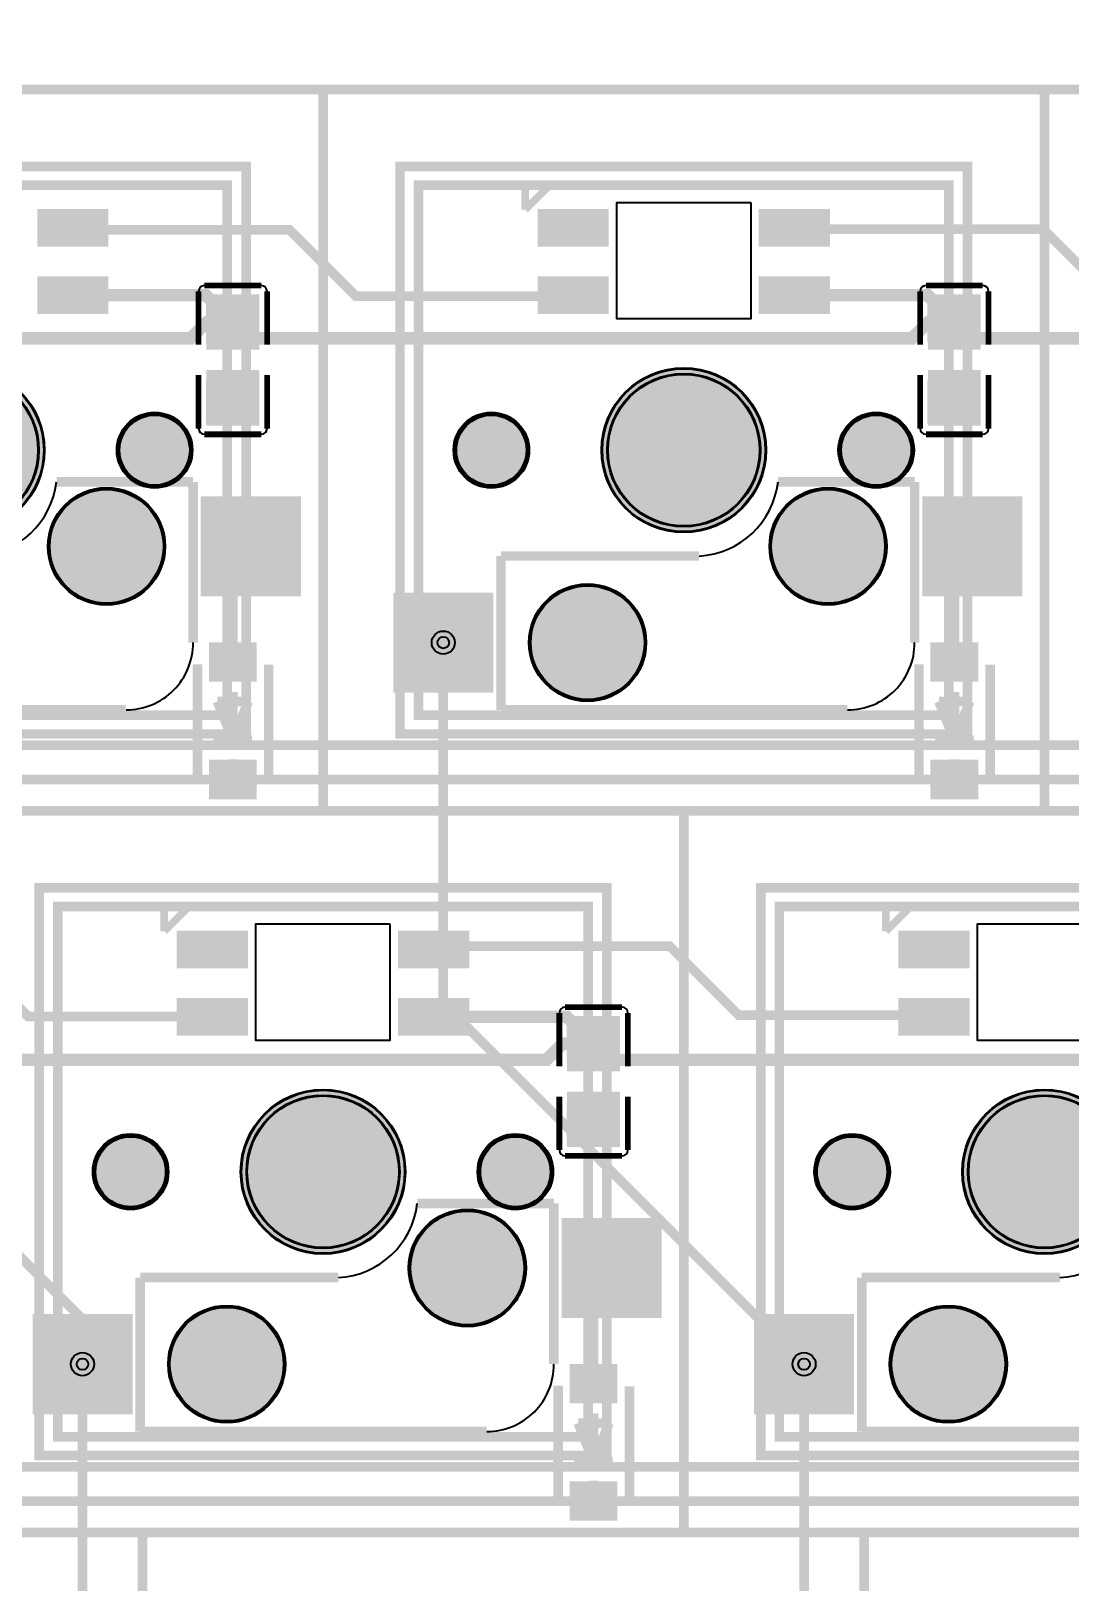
# Model space of a CAD drawing. Header units: millimetres. Extents: x 5 to 310, y -122 to -25.
# Drawn here: x 206.61 to 234.04, y -65.6 to -24.65 of the extents above; entities that cross this region are included whole.
import ezdxf

# ---------------------------------------------------------------- set-up
doc = ezdxf.new("R2010")
doc.units = ezdxf.units.MM
for name, color, linetype, true_color in [('BoardOutLine', 6, 'Continuous', 0xff00ff), ('BottomLayer', 5, 'Continuous', 0x0000ff), ('BottomPasteMaskLayer', 7, 'Continuous', 0x800000), ('BottomSilkLayer', 7, 'Continuous', 0x66cc33), ('BottomSolderMaskLayer', 7, 'Continuous', 0xaa00ff), ('Document', 7, 'Continuous', 0xffffff), ('Hole', 7, 'Continuous', 0x222222), ('Multi-Layer', 7, 'Continuous', 0xc0c0c0), ('TopLayer', 1, 'Continuous', 0xff0000), ('TopSilkLayer', 7, 'Continuous', 0xffcc00), ('TopSolderMaskLayer', 7, 'Continuous', 0x800080)]:
    doc.layers.add(name, color=color, linetype=linetype, true_color=true_color)

msp = doc.modelspace()

# ---------------------------------------------------------------- hatches: boundary and pattern name
at = {"layer": 'BottomLayer'}
for points in [[(206.824, -29.406), (208.602, -29.406), (208.602, -30.295), (206.824, -30.295)], [(220.033, -29.406), (221.811, -29.406), (221.811, -30.295), (220.033, -30.295)], [(225.875, -29.406), (227.653, -29.406), (227.653, -30.295), (225.875, -30.295)], [(206.824, -31.184), (208.602, -31.184), (208.602, -32.073), (206.824, -32.073)], [(220.033, -31.184), (221.811, -31.184), (221.811, -32.073), (220.033, -32.073)], [(225.875, -31.184), (227.653, -31.184), (227.653, -32.073), (225.875, -32.073)], [(212.611, -33.043), (211.261, -33.043), (211.261, -31.633), (212.611, -31.633)], [(231.662, -33.043), (230.312, -33.043), (230.312, -31.633), (231.662, -31.633)], [(212.611, -33.633), (211.261, -33.633), (211.261, -35.043), (212.611, -35.043)], [(231.662, -33.633), (230.312, -33.633), (230.312, -35.043), (231.662, -35.043)], [(211.142, -36.99), (213.682, -36.99), (213.682, -39.53), (211.142, -39.53)], [(230.193, -36.99), (232.733, -36.99), (232.733, -39.53), (230.193, -39.53)], [(216.223, -39.53), (218.763, -39.53), (218.763, -42.07), (216.223, -42.07)], [(212.536, -41.814), (212.536, -40.814), (211.336, -40.814), (211.336, -41.814)], [(231.587, -41.814), (231.587, -40.814), (230.387, -40.814), (230.387, -41.814)], [(212.536, -44.913), (212.536, -43.913), (211.336, -43.913), (211.336, -44.913)], [(231.587, -44.913), (231.587, -43.913), (230.387, -43.913), (230.387, -44.913)], [(210.507, -48.457), (212.285, -48.457), (212.285, -49.346), (210.507, -49.346)], [(216.35, -48.457), (218.128, -48.457), (218.128, -49.346), (216.35, -49.346)], [(229.558, -48.457), (231.336, -48.457), (231.336, -49.346), (229.558, -49.346)], [(210.507, -50.235), (212.285, -50.235), (212.285, -51.124), (210.507, -51.124)], [(216.35, -50.235), (218.128, -50.235), (218.128, -51.124), (216.35, -51.124)], [(229.558, -50.235), (231.336, -50.235), (231.336, -51.124), (229.558, -51.124)], [(222.136, -52.094), (220.786, -52.094), (220.786, -50.684), (222.136, -50.684)], [(222.136, -52.684), (220.786, -52.684), (220.786, -54.094), (222.136, -54.094)], [(220.668, -56.04), (223.208, -56.04), (223.208, -58.58), (220.668, -58.58)], [(206.697, -58.58), (209.237, -58.58), (209.237, -61.12), (206.697, -61.12)], [(225.748, -58.58), (228.288, -58.58), (228.288, -61.12), (225.748, -61.12)], [(222.061, -60.864), (222.061, -59.864), (220.861, -59.864), (220.861, -60.864)], [(222.061, -63.964), (222.061, -62.964), (220.861, -62.964), (220.861, -63.964)]]:
    msp.add_hatch(color=256, dxfattribs=at).paths.add_polyline_path(points)
at = {"layer": 'BottomPasteMaskLayer'}
for points in [[(206.824, -29.406), (208.602, -29.406), (208.602, -30.295), (206.824, -30.295)], [(220.033, -29.406), (221.811, -29.406), (221.811, -30.295), (220.033, -30.295)], [(225.875, -29.406), (227.653, -29.406), (227.653, -30.295), (225.875, -30.295)], [(206.824, -31.184), (208.602, -31.184), (208.602, -32.073), (206.824, -32.073)], [(220.033, -31.184), (221.811, -31.184), (221.811, -32.073), (220.033, -32.073)], [(225.875, -31.184), (227.653, -31.184), (227.653, -32.073), (225.875, -32.073)], [(212.556, -31.663), (211.276, -31.663), (211.226, -31.713), (211.226, -32.863), (211.276, -32.913), (211.686, -32.918), (211.686, -32.468), (212.136, -32.468), (212.136, -32.908), (212.556, -32.913), (212.606, -32.863), (212.606, -31.713)], [(231.607, -31.663), (230.327, -31.663), (230.277, -31.713), (230.277, -32.863), (230.327, -32.913), (230.737, -32.918), (230.737, -32.468), (231.187, -32.468), (231.187, -32.908), (231.607, -32.913), (231.657, -32.863), (231.657, -31.713)], [(212.556, -33.813), (212.136, -33.813), (212.136, -34.258), (211.686, -34.258), (211.686, -33.818), (211.276, -33.813), (211.226, -33.863), (211.226, -35.013), (211.276, -35.063), (212.556, -35.063), (212.606, -35.013), (212.606, -33.863)], [(231.607, -33.813), (231.187, -33.813), (231.187, -34.258), (230.737, -34.258), (230.737, -33.818), (230.327, -33.813), (230.277, -33.863), (230.277, -35.013), (230.327, -35.063), (231.607, -35.063), (231.657, -35.013), (231.657, -33.863)], [(211.142, -36.99), (213.682, -36.99), (213.682, -39.53), (211.142, -39.53)], [(230.193, -36.99), (232.733, -36.99), (232.733, -39.53), (230.193, -39.53)], [(216.223, -39.53), (218.763, -39.53), (218.763, -42.07), (216.223, -42.07)], [(212.536, -41.814), (212.536, -40.814), (211.336, -40.814), (211.336, -41.814)], [(231.587, -41.814), (231.587, -40.814), (230.387, -40.814), (230.387, -41.814)], [(212.536, -44.913), (212.536, -43.913), (211.336, -43.913), (211.336, -44.913)], [(231.587, -44.913), (231.587, -43.913), (230.387, -43.913), (230.387, -44.913)], [(210.507, -48.457), (212.285, -48.457), (212.285, -49.346), (210.507, -49.346)], [(216.35, -48.457), (218.128, -48.457), (218.128, -49.346), (216.35, -49.346)], [(229.558, -48.457), (231.336, -48.457), (231.336, -49.346), (229.558, -49.346)], [(210.507, -50.235), (212.285, -50.235), (212.285, -51.124), (210.507, -51.124)], [(216.35, -50.235), (218.128, -50.235), (218.128, -51.124), (216.35, -51.124)], [(229.558, -50.235), (231.336, -50.235), (231.336, -51.124), (229.558, -51.124)], [(222.081, -50.714), (220.801, -50.714), (220.751, -50.764), (220.751, -51.914), (220.801, -51.964), (221.211, -51.969), (221.211, -51.519), (221.661, -51.519), (221.661, -51.959), (222.081, -51.964), (222.131, -51.914), (222.131, -50.764)], [(222.081, -52.864), (221.661, -52.864), (221.661, -53.309), (221.211, -53.309), (221.211, -52.869), (220.801, -52.864), (220.751, -52.914), (220.751, -54.064), (220.801, -54.114), (222.081, -54.114), (222.131, -54.064), (222.131, -52.914)], [(220.668, -56.04), (223.208, -56.04), (223.208, -58.58), (220.668, -58.58)], [(206.697, -58.58), (209.237, -58.58), (209.237, -61.12), (206.697, -61.12)], [(225.748, -58.58), (228.288, -58.58), (228.288, -61.12), (225.748, -61.12)], [(222.061, -60.864), (222.061, -59.864), (220.861, -59.864), (220.861, -60.864)], [(222.061, -63.964), (222.061, -62.964), (220.861, -62.964), (220.861, -63.964)]]:
    msp.add_hatch(color=256, dxfattribs=at).paths.add_polyline_path(points)
at = {"layer": 'BottomSolderMaskLayer'}
for points in [[(206.773, -29.355), (208.653, -29.355), (208.653, -30.346), (206.773, -30.346)], [(219.982, -29.355), (221.862, -29.355), (221.862, -30.346), (219.982, -30.346)], [(225.824, -29.355), (227.704, -29.355), (227.704, -30.346), (225.824, -30.346)], [(206.773, -31.133), (208.653, -31.133), (208.653, -32.124), (206.773, -32.124)], [(219.982, -31.133), (221.862, -31.133), (221.862, -32.124), (219.982, -32.124)], [(225.824, -31.133), (227.704, -31.133), (227.704, -32.124), (225.824, -32.124)], [(212.636, -33.07), (211.237, -33.07), (211.237, -31.607), (212.636, -31.607)], [(231.686, -33.07), (230.287, -33.07), (230.287, -31.607), (231.686, -31.607)], [(202.617, -35.72, 1), (206.968, -35.72, 1)], [(221.667, -35.72, 1), (226.018, -35.72, 1)], [(212.636, -33.607), (211.237, -33.607), (211.237, -35.07), (212.636, -35.07)], [(231.686, -33.607), (230.287, -33.607), (230.287, -35.07), (231.686, -35.07)], [(208.872, -35.72, 1), (210.873, -35.72, 1)], [(217.762, -35.72, 1), (219.763, -35.72, 1)], [(227.922, -35.72, 1), (229.923, -35.72, 1)], [(207.052, -38.26, 1), (210.153, -38.26, 1)], [(226.102, -38.26, 1), (229.203, -38.26, 1)], [(211.091, -36.939), (213.733, -36.939), (213.733, -39.58), (211.091, -39.58)], [(230.142, -36.939), (232.784, -36.939), (232.784, -39.58), (230.142, -39.58)], [(219.752, -40.8, 1), (222.853, -40.8, 1)], [(216.172, -39.479), (218.814, -39.479), (218.814, -42.12), (216.172, -42.12)], [(212.567, -41.835), (212.567, -40.792), (211.306, -40.792), (211.306, -41.835)], [(231.617, -41.835), (231.617, -40.792), (230.356, -40.792), (230.356, -41.835)], [(212.567, -44.935), (212.567, -43.892), (211.306, -43.892), (211.306, -44.935)], [(231.617, -44.935), (231.617, -43.892), (230.356, -43.892), (230.356, -44.935)], [(210.457, -48.406), (212.336, -48.406), (212.336, -49.396), (210.457, -49.396)], [(216.299, -48.406), (218.178, -48.406), (218.178, -49.396), (216.299, -49.396)], [(229.507, -48.406), (231.387, -48.406), (231.387, -49.396), (229.507, -49.396)], [(210.457, -50.184), (212.336, -50.184), (212.336, -51.174), (210.457, -51.174)], [(216.299, -50.184), (218.178, -50.184), (218.178, -51.174), (216.299, -51.174)], [(229.507, -50.184), (231.387, -50.184), (231.387, -51.174), (229.507, -51.174)], [(222.161, -52.12), (220.762, -52.12), (220.762, -50.657), (222.161, -50.657)], [(212.142, -54.77, 1), (216.493, -54.77, 1)], [(222.161, -52.657), (220.762, -52.657), (220.762, -54.12), (222.161, -54.12)], [(231.193, -54.77, 1), (235.543, -54.77, 1)], [(208.237, -54.77, 1), (210.238, -54.77, 1)], [(218.397, -54.77, 1), (220.398, -54.77, 1)], [(227.288, -54.77, 1), (229.288, -54.77, 1)], [(216.577, -57.31, 1), (219.678, -57.31, 1)], [(220.617, -55.989), (223.258, -55.989), (223.258, -58.631), (220.617, -58.631)], [(206.647, -58.529), (209.288, -58.529), (209.288, -61.171), (206.647, -61.171)], [(210.227, -59.85, 1), (213.328, -59.85, 1)], [(225.697, -58.529), (228.339, -58.529), (228.339, -61.171), (225.697, -61.171)], [(229.278, -59.85, 1), (232.378, -59.85, 1)], [(222.092, -60.885), (222.092, -59.843), (220.831, -59.843), (220.831, -60.885)], [(222.092, -63.985), (222.092, -62.943), (220.831, -62.943), (220.831, -63.985)]]:
    msp.add_hatch(color=256, dxfattribs=at).paths.add_polyline_path(points)
at = {"layer": 'Document'}
for points in [[(212.063, -41.72), (212.063, -40.831), (211.809, -40.831), (211.809, -41.72)], [(231.114, -41.72), (231.114, -40.831), (230.86, -40.831), (230.86, -41.72)], [(211.5, -41.392), (212.389, -41.392), (212.389, -41.138), (211.5, -41.138)], [(230.55, -41.392), (231.439, -41.392), (231.439, -41.138), (230.55, -41.138)], [(212.063, -44.769), (212.063, -43.88), (211.809, -43.88), (211.809, -44.769)], [(231.114, -44.769), (231.114, -43.88), (230.86, -43.88), (230.86, -44.769)], [(221.025, -60.443), (221.914, -60.443), (221.914, -60.189), (221.025, -60.189)], [(221.588, -60.771), (221.588, -59.882), (221.334, -59.882), (221.334, -60.771)], [(221.588, -63.819), (221.588, -62.93), (221.334, -62.93), (221.334, -63.819)]]:
    msp.add_hatch(color=256, dxfattribs=at).paths.add_polyline_path(points)
at = {"layer": 'Multi-Layer'}
for points in [[(202.642, -35.72, 1), (206.942, -35.72, 1)], [(221.693, -35.72, 1), (225.993, -35.72, 1)], [(208.897, -35.72, 1), (210.847, -35.72, 1)], [(217.788, -35.72, 1), (219.738, -35.72, 1)], [(227.948, -35.72, 1), (229.898, -35.72, 1)], [(207.077, -38.26, 1), (210.127, -38.26, 1)], [(226.128, -38.26, 1), (229.178, -38.26, 1)], [(219.778, -40.8, 1), (222.828, -40.8, 1)], [(212.168, -54.77, 1), (216.468, -54.77, 1)], [(231.218, -54.77, 1), (235.518, -54.77, 1)], [(208.262, -54.77, 1), (210.212, -54.77, 1)], [(218.423, -54.77, 1), (220.373, -54.77, 1)], [(227.313, -54.77, 1), (229.263, -54.77, 1)], [(216.603, -57.31, 1), (219.653, -57.31, 1)], [(210.252, -59.85, 1), (213.303, -59.85, 1)], [(229.303, -59.85, 1), (232.353, -59.85, 1)]]:
    msp.add_hatch(color=256, dxfattribs=at).paths.add_polyline_path(points)
at = {"layer": 'TopSolderMaskLayer'}
for points in [[(202.617, -35.72, 1), (206.968, -35.72, 1)], [(221.667, -35.72, 1), (226.018, -35.72, 1)], [(208.872, -35.72, 1), (210.873, -35.72, 1)], [(217.762, -35.72, 1), (219.763, -35.72, 1)], [(227.922, -35.72, 1), (229.923, -35.72, 1)], [(207.052, -38.26, 1), (210.153, -38.26, 1)], [(226.102, -38.26, 1), (229.203, -38.26, 1)], [(219.752, -40.8, 1), (222.853, -40.8, 1)], [(212.142, -54.77, 1), (216.493, -54.77, 1)], [(231.193, -54.77, 1), (235.543, -54.77, 1)], [(208.237, -54.77, 1), (210.238, -54.77, 1)], [(218.397, -54.77, 1), (220.398, -54.77, 1)], [(227.288, -54.77, 1), (229.288, -54.77, 1)], [(216.577, -57.31, 1), (219.678, -57.31, 1)], [(210.227, -59.85, 1), (213.328, -59.85, 1)], [(229.278, -59.85, 1), (232.378, -59.85, 1)]]:
    msp.add_hatch(color=256, dxfattribs=at).paths.add_polyline_path(points)

# ---------------------------------------------------------------- linework, layer by layer
at = {"layer": 'BoardOutLine', "const_width": 0.254}
msp.add_lwpolyline([(4.766, -26.196), (309.566, -26.196), (309.566, -121.445), (4.766, -121.445), (4.766, -26.196)], close=True, dxfattribs=at)
at = {"layer": 'BottomLayer'}
for points, const_width in [([(220.848, -31.654), (215.184, -31.654), (213.432, -29.901), (207.64, -29.901)], 0.254), ([(239.756, -31.631), (235.075, -31.631), (233.335, -29.888), (226.749, -29.888)], 0.254), ([(211.936, -32.338), (211.226, -31.629), (207.713, -31.629)], 0.33), ([(230.987, -32.338), (230.277, -31.629), (226.764, -31.629)], 0.33), ([(192.885, -32.339), (193.315, -32.766), (210.82, -32.766), (211.247, -32.339), (211.935, -32.339)], 0.33), ([(211.936, -32.338), (212.364, -32.766), (229.87, -32.766), (230.298, -32.338), (230.987, -32.338)], 0.33), ([(230.987, -32.338), (231.414, -32.766), (248.92, -32.766), (249.348, -32.338), (250.037, -32.338)], 0.33), ([(212.412, -38.26), (211.936, -38.736), (211.936, -41.314)], 0.254), ([(231.463, -38.26), (230.987, -38.736), (230.987, -41.314)], 0.254), ([(280.696, -43.51), (280.696, -43.51), (14.681, -43.51)], 0.254), ([(21.432, -44.414), (21.432, -44.414), (307.188, -44.414)], 0.254), ([(230.544, -50.64), (225.296, -50.64), (223.467, -48.811), (217.303, -48.811)], 0.254), ([(211.308, -50.673), (206.533, -50.673), (204.839, -48.979), (198.067, -48.979)], 0.254), ([(221.461, -51.389), (220.752, -50.679), (217.239, -50.679)], 0.33), ([(202.411, -51.389), (202.838, -51.816), (220.218, -51.816), (220.646, -51.389), (221.461, -51.389)], 0.33), ([(221.461, -51.389), (221.889, -51.816), (239.268, -51.816), (239.696, -51.389), (240.512, -51.389)], 0.33), ([(221.938, -57.31), (221.462, -57.786), (221.462, -60.364)], 0.254), ([(280.696, -62.561), (280.696, -62.561), (17.628, -62.561)], 0.254), ([(307.188, -63.464), (307.188, -63.464), (26.194, -63.464)], 0.254)]:
    msp.add_lwpolyline(points, dxfattribs=dict(at, const_width=const_width))
at = {"layer": 'BottomSilkLayer'}
for points, const_width in [([(219.652, -29.37), (219.652, -29.37), (220.287, -28.735)], 0.2), ([(219.652, -28.735), (219.652, -28.735), (220.287, -28.735)], 0.2), ([(219.652, -29.37), (219.652, -29.37), (219.652, -28.735)], 0.2), ([(211.033, -31.527), (211.033, -31.527), (211.033, -32.937)], 0.152), ([(212.687, -31.375), (212.687, -31.375), (211.185, -31.375)], 0.152), ([(212.84, -32.937), (212.84, -32.937), (212.84, -31.527)], 0.152), ([(230.083, -31.527), (230.083, -31.527), (230.083, -32.937)], 0.152), ([(231.738, -31.375), (231.738, -31.375), (230.235, -31.375)], 0.152), ([(231.89, -32.937), (231.89, -32.937), (231.89, -31.527)], 0.152), ([(211.033, -35.149), (211.033, -35.149), (211.033, -33.739)], 0.152), ([(212.84, -33.739), (212.84, -33.739), (212.84, -35.149)], 0.152), ([(230.083, -35.149), (230.083, -35.149), (230.083, -33.739)], 0.152), ([(231.89, -33.739), (231.89, -33.739), (231.89, -35.149)], 0.152), ([(212.687, -35.302), (212.687, -35.302), (211.185, -35.302)], 0.152), ([(231.738, -35.302), (231.738, -35.302), (230.235, -35.302)], 0.152), ([(211.003, -44.37), (211.003, -44.37), (211.003, -41.37)], 0.254), ([(212.883, -44.384), (212.883, -44.384), (212.883, -41.384)], 0.254), ([(230.053, -44.37), (230.053, -44.37), (230.053, -41.37)], 0.254), ([(231.933, -44.384), (231.933, -44.384), (231.933, -41.384)], 0.254), ([(211.936, -43.626), (211.936, -43.626), (211.936, -42.101)], 0.254), ([(230.987, -43.626), (230.987, -43.626), (230.987, -42.101)], 0.254), ([(211.53, -42.355), (211.53, -42.355), (211.936, -43.372)], 0.254), ([(212.343, -42.355), (212.343, -42.355), (211.53, -42.355)], 0.254), ([(211.936, -43.372), (211.936, -43.372), (212.343, -42.355)], 0.254), ([(230.58, -42.355), (230.58, -42.355), (230.987, -43.372)], 0.254), ([(231.393, -42.355), (231.393, -42.355), (230.58, -42.355)], 0.254), ([(230.987, -43.372), (230.987, -43.372), (231.393, -42.355)], 0.254), ([(212.444, -43.372), (212.444, -43.372), (211.428, -43.372)], 0.254), ([(231.495, -43.372), (231.495, -43.372), (230.479, -43.372)], 0.254), ([(210.126, -48.42), (210.126, -48.42), (210.761, -47.785)], 0.2), ([(210.126, -47.785), (210.126, -47.785), (210.761, -47.785)], 0.2), ([(210.126, -48.42), (210.126, -48.42), (210.126, -47.785)], 0.2), ([(229.177, -48.42), (229.177, -48.42), (229.812, -47.785)], 0.2), ([(229.177, -47.785), (229.177, -47.785), (229.812, -47.785)], 0.2), ([(229.177, -48.42), (229.177, -48.42), (229.177, -47.785)], 0.2), ([(222.213, -50.425), (222.213, -50.425), (220.71, -50.425)], 0.152), ([(220.558, -50.578), (220.558, -50.578), (220.558, -51.988)], 0.152), ([(222.365, -51.988), (222.365, -51.988), (222.365, -50.578)], 0.152), ([(220.558, -54.2), (220.558, -54.2), (220.558, -52.79)], 0.152), ([(222.365, -52.79), (222.365, -52.79), (222.365, -54.2)], 0.152), ([(222.213, -54.352), (222.213, -54.352), (220.71, -54.352)], 0.152), ([(220.528, -63.421), (220.528, -63.421), (220.528, -60.421)], 0.254), ([(222.408, -63.434), (222.408, -63.434), (222.408, -60.434)], 0.254), ([(221.055, -61.406), (221.055, -61.406), (221.461, -62.422)], 0.254), ([(221.868, -61.406), (221.868, -61.406), (221.055, -61.406)], 0.254), ([(221.461, -62.676), (221.461, -62.676), (221.461, -61.152)], 0.254), ([(221.461, -62.422), (221.461, -62.422), (221.868, -61.406)], 0.254), ([(221.969, -62.422), (221.969, -62.422), (220.953, -62.422)], 0.254)]:
    msp.add_lwpolyline(points, dxfattribs=dict(at, const_width=const_width))
for centre, start, end in [((211.185, -31.527), 90, 180), ((212.687, -31.527), 0, 90), ((230.235, -31.527), 90, 180), ((231.738, -31.527), 0, 90), ((211.185, -35.149), 180, 270), ((212.687, -35.149), 270, 0), ((230.235, -35.149), 180, 270), ((231.738, -35.149), 270, 0), ((220.71, -50.578), 90, 180), ((222.213, -50.578), 0, 90), ((220.71, -54.2), 180, 270), ((222.213, -54.2), 270, 0)]:
    msp.add_arc(centre, 0.152, start, end, dxfattribs=at)
at = {"layer": 'BottomSolderMaskLayer'}
for centre, radius in [((204.792, -35.72), 2.175), ((223.843, -35.72), 2.175), ((204.792, -35.72), 2.024), ((223.843, -35.72), 2.024), ((209.872, -35.72), 1), ((209.872, -35.72), 0.949), ((218.763, -35.72), 1), ((218.763, -35.72), 0.949), ((228.923, -35.72), 1), ((228.923, -35.72), 0.949), ((208.602, -38.26), 1.55), ((208.602, -38.26), 1.525), ((227.653, -38.26), 1.55), ((227.653, -38.26), 1.525), ((221.303, -40.8), 1.55), ((221.303, -40.8), 1.525), ((214.318, -54.77), 2.175), ((214.318, -54.77), 2.024), ((233.368, -54.77), 2.175), ((233.368, -54.77), 2.024), ((209.237, -54.77), 1), ((209.237, -54.77), 0.949), ((219.398, -54.77), 1), ((219.398, -54.77), 0.949), ((228.288, -54.77), 1), ((228.288, -54.77), 0.949), ((218.128, -57.31), 1.55), ((218.128, -57.31), 1.525), ((211.777, -59.85), 1.55), ((211.777, -59.85), 1.525), ((230.828, -59.85), 1.55), ((230.828, -59.85), 1.525)]:
    msp.add_circle(centre, radius, dxfattribs=at)
at = {"layer": 'Document', "const_width": 0.254}
for points in [[(214.317, -45.245), (195.267, -45.245), (195.267, -26.195), (214.317, -26.195)], [(214.317, -26.195), (214.317, -26.195), (214.317, -45.245)], [(233.368, -45.245), (214.318, -45.245), (214.318, -26.195), (233.368, -26.195)], [(233.368, -26.195), (233.368, -26.195), (233.368, -45.245)], [(252.418, -45.245), (233.368, -45.245), (233.368, -26.195), (252.418, -26.195)], [(207.281, -36.558), (207.281, -36.558), (210.888, -36.558)], [(210.888, -36.558), (210.888, -36.558), (210.888, -40.8)], [(226.332, -36.558), (226.332, -36.558), (229.939, -36.558)], [(229.939, -36.558), (229.939, -36.558), (229.939, -40.8)], [(219.017, -38.514), (219.017, -38.514), (219.017, -42.578)], [(219.017, -38.514), (219.017, -38.514), (224.249, -38.514)], [(209.11, -42.578), (209.11, -42.578), (199.966, -42.578)], [(228.161, -42.578), (228.161, -42.578), (219.017, -42.578)], [(223.843, -64.295), (204.792, -64.295), (204.792, -45.245), (223.843, -45.245)], [(242.893, -64.295), (223.843, -64.295), (223.843, -45.245), (242.893, -45.245)], [(223.843, -45.245), (223.843, -45.245), (223.843, -64.295)], [(216.807, -55.608), (216.807, -55.608), (220.414, -55.608)], [(220.414, -55.608), (220.414, -55.608), (220.414, -59.85)], [(209.491, -57.564), (209.491, -57.564), (209.491, -61.628)], [(209.491, -57.564), (209.491, -57.564), (214.724, -57.564)], [(228.542, -57.564), (228.542, -57.564), (228.542, -61.628)], [(228.542, -57.564), (228.542, -57.564), (233.774, -57.564)], [(218.636, -61.628), (218.636, -61.628), (209.492, -61.628)], [(237.686, -61.628), (237.686, -61.628), (228.542, -61.628)], [(209.555, -83.345), (190.505, -83.345), (190.505, -64.295), (209.555, -64.295)], [(228.605, -83.345), (209.555, -83.345), (209.555, -64.295), (228.605, -64.295)], [(209.555, -64.295), (209.555, -64.295), (209.555, -83.345)], [(228.605, -64.295), (228.605, -64.295), (228.605, -83.345)], [(247.656, -83.345), (228.606, -83.345), (228.606, -64.295), (247.656, -64.295)]]:
    msp.add_lwpolyline(points, dxfattribs=at)
for points in [[(212.285, -43.213), (212.285, -28.227), (197.299, -28.227), (197.299, -43.213), (212.285, -43.213)], [(231.336, -43.213), (231.336, -28.227), (216.35, -28.227), (216.35, -43.213), (231.336, -43.213)], [(221.811, -62.263), (221.811, -47.277), (206.824, -47.277), (206.824, -62.263), (221.811, -62.263)], [(240.861, -62.263), (240.861, -47.277), (225.875, -47.277), (225.875, -62.263), (240.861, -62.263)]]:
    msp.add_lwpolyline(points, close=True, dxfattribs=at)
at = {"layer": 'Document'}
for centre, radius, start, end in [((205.078, -36.298), 2.219, 273.1216, 353.2761), ((224.128, -36.298), 2.219, 273.1216, 353.2761), ((209.119, -40.808), 1.769, 270, 0.2787), ((228.169, -40.808), 1.769, 270, 0.2787), ((214.603, -55.348), 2.219, 273.1216, 353.2761), ((233.653, -55.348), 2.219, 273.1216, 353.2761), ((218.644, -59.859), 1.769, 270, 0.2787)]:
    msp.add_arc(centre, radius, start, end, dxfattribs=at)
at = {"layer": 'Hole'}
for centre in [(217.493, -40.8), (207.967, -59.85), (227.018, -59.85)]:
    msp.add_circle(centre, 0.152, dxfattribs=at)
at = {"layer": 'Multi-Layer'}
for points in [[(225.619, -29.188), (222.063, -29.188), (222.063, -32.244), (225.619, -32.244)], [(216.094, -48.238), (212.538, -48.238), (212.538, -51.294), (216.094, -51.294)], [(235.145, -48.238), (231.588, -48.238), (231.588, -51.294), (235.145, -51.294)]]:
    msp.add_lwpolyline(points, close=True, dxfattribs=at)
for centre, radius in [((204.792, -35.72), 2.15), ((223.843, -35.72), 2.15), ((204.792, -35.72), 2), ((223.843, -35.72), 2), ((209.872, -35.72), 0.975), ((209.872, -35.72), 0.925), ((218.763, -35.72), 0.975), ((218.763, -35.72), 0.925), ((228.923, -35.72), 0.975), ((228.923, -35.72), 0.925), ((208.602, -38.26), 1.525), ((208.602, -38.26), 1.5), ((227.653, -38.26), 1.525), ((227.653, -38.26), 1.5), ((221.303, -40.8), 1.525), ((221.303, -40.8), 1.5), ((217.493, -40.8), 0.305), ((214.318, -54.77), 2.15), ((214.318, -54.77), 2), ((233.368, -54.77), 2.15), ((233.368, -54.77), 2), ((209.237, -54.77), 0.975), ((209.237, -54.77), 0.925), ((219.398, -54.77), 0.975), ((219.398, -54.77), 0.925), ((228.288, -54.77), 0.975), ((228.288, -54.77), 0.925), ((218.128, -57.31), 1.525), ((218.128, -57.31), 1.5), ((211.777, -59.85), 1.525), ((211.777, -59.85), 1.5), ((230.828, -59.85), 1.525), ((230.828, -59.85), 1.5), ((207.967, -59.85), 0.305), ((227.018, -59.85), 0.305)]:
    msp.add_circle(centre, radius, dxfattribs=at)
at = {"layer": 'TopLayer', "const_width": 0.254}
for points in [[(198.443, -40.8), (198.443, -49.141), (207.968, -58.666), (207.968, -59.85)], [(217.493, -40.8), (217.493, -50.325), (227.018, -59.85)], [(207.967, -59.85), (207.967, -74.138), (212.73, -78.9)], [(227.018, -59.85), (227.018, -74.138), (231.781, -78.9)]]:
    msp.add_lwpolyline(points, dxfattribs=at)
at = {"layer": 'TopSilkLayer', "const_width": 0.254}
for points in [[(197.791, -28.72), (211.79, -28.72), (211.79, -42.719), (197.791, -42.719), (197.791, -28.72)], [(216.841, -28.72), (230.84, -28.72), (230.84, -42.719), (216.841, -42.719), (216.841, -28.72)], [(207.316, -47.77), (221.315, -47.77), (221.315, -61.769), (207.316, -61.769), (207.316, -47.77)], [(226.366, -47.77), (240.365, -47.77), (240.365, -61.769), (226.366, -61.769), (226.366, -47.77)]]:
    msp.add_lwpolyline(points, close=True, dxfattribs=at)
at = {"layer": 'TopSolderMaskLayer'}
for centre, radius in [((204.792, -35.72), 2.175), ((223.843, -35.72), 2.175), ((204.792, -35.72), 2.024), ((223.843, -35.72), 2.024), ((209.872, -35.72), 1), ((209.872, -35.72), 0.949), ((218.763, -35.72), 1), ((218.763, -35.72), 0.949), ((228.923, -35.72), 1), ((228.923, -35.72), 0.949), ((208.602, -38.26), 1.55), ((208.602, -38.26), 1.525), ((227.653, -38.26), 1.55), ((227.653, -38.26), 1.525), ((221.303, -40.8), 1.55), ((221.303, -40.8), 1.525), ((214.318, -54.77), 2.175), ((214.318, -54.77), 2.024), ((233.368, -54.77), 2.175), ((233.368, -54.77), 2.024), ((209.237, -54.77), 1), ((209.237, -54.77), 0.949), ((219.398, -54.77), 1), ((219.398, -54.77), 0.949), ((228.288, -54.77), 1), ((228.288, -54.77), 0.949), ((218.128, -57.31), 1.55), ((218.128, -57.31), 1.525), ((211.777, -59.85), 1.55), ((211.777, -59.85), 1.525), ((230.828, -59.85), 1.55), ((230.828, -59.85), 1.525)]:
    msp.add_circle(centre, radius, dxfattribs=at)

doc.saveas('drawing.dxf')
